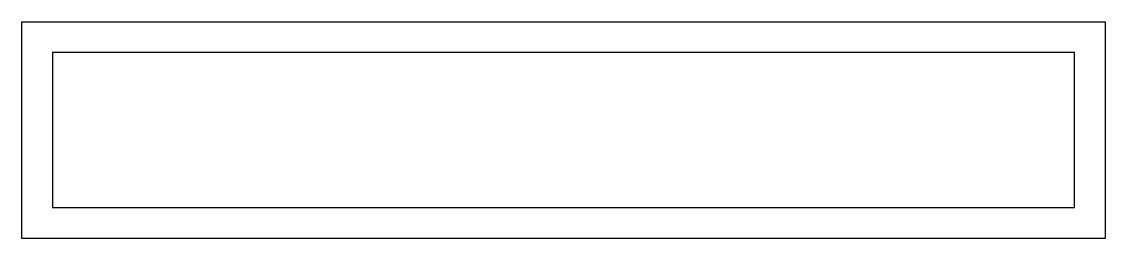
# Model space of a CAD drawing. Header units: millimetres. Extents: x -350 to 350, y -70 to 70.
import ezdxf

# ---------------------------------------------------------------- set-up
doc = ezdxf.new("R2010")
doc.units = ezdxf.units.MM
doc.layers.get('0').update_dxf_attribs({"linetype": 'CONTINUOUS'})

msp = doc.modelspace()

# ---------------------------------------------------------------- linework, layer by layer
for points in [[(350, -70), (-350, -70), (-350, 70), (350, 70)], [(330, 50), (-330, 50), (-330, -50), (330, -50)]]:
    msp.add_lwpolyline(points, close=True)

doc.saveas('drawing.dxf')
